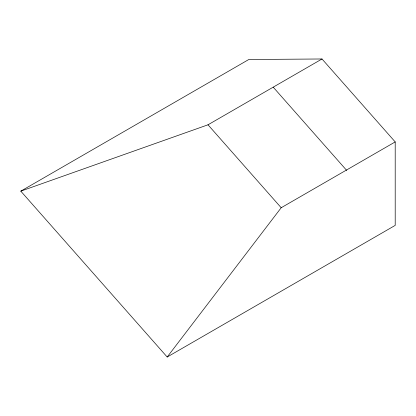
<?xml version="1.0" encoding="UTF-8"?>
<svg xmlns="http://www.w3.org/2000/svg" width="416" height="416" viewBox="0 0 416 416"><rect width="100%" height="100%" fill="white"/><g stroke="black" fill="none" stroke-linecap="round" stroke-linejoin="round"><path stroke-width="0.62" d="M167.19 357.022L281.195 207.735L395.2 141.918L322.005 58.978L248.81 59.504L20.8 191.147L167.19 357.022L395.2 225.384L395.2 141.918M20.8 191.147L208 124.8L322.005 58.978M273.281 87.235L346.689 170.414M208 124.8L281.195 207.735"/></g></svg>
